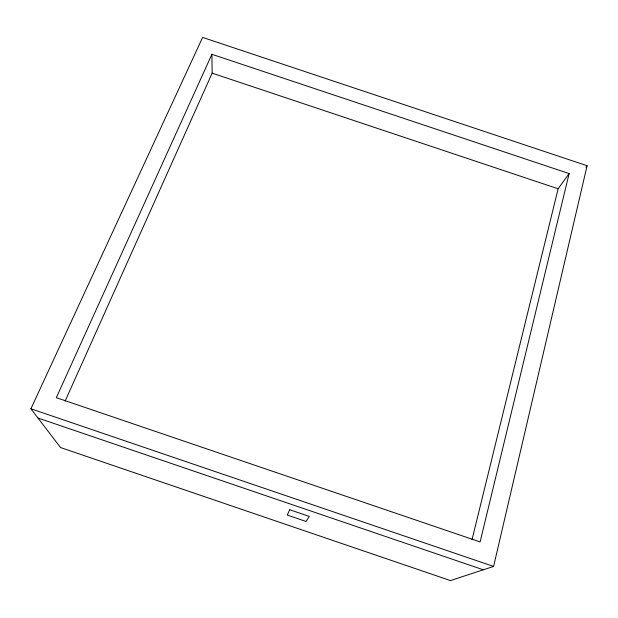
<?xml version="1.0" encoding="UTF-8"?>
<svg xmlns="http://www.w3.org/2000/svg" width="618" height="618" viewBox="0 0 618 618"><rect width="100%" height="100%" fill="white"/><g stroke="black" fill="none" stroke-linecap="round" stroke-linejoin="round"><path stroke-width="0.93" d="M493.581 566.428L587.1 165.717L202.627 37.42L30.9 408.792L60.549 447.548L450.445 580.58L493.581 566.428L30.9 408.792M569.124 173.573L480.101 541.924L56.331 397.675L211.904 54.291L569.124 173.573L558.131 188.776L472.028 539.63M65.145 401.082L212.159 73.148L211.904 54.291M585.949 167.254L587.1 165.717M212.159 73.148L558.131 188.776M37.953 418.007L483.315 569.796M289.757 509.75L287.231 515.057L306.08 521.484L309.309 516.416L289.757 509.75"/></g></svg>
